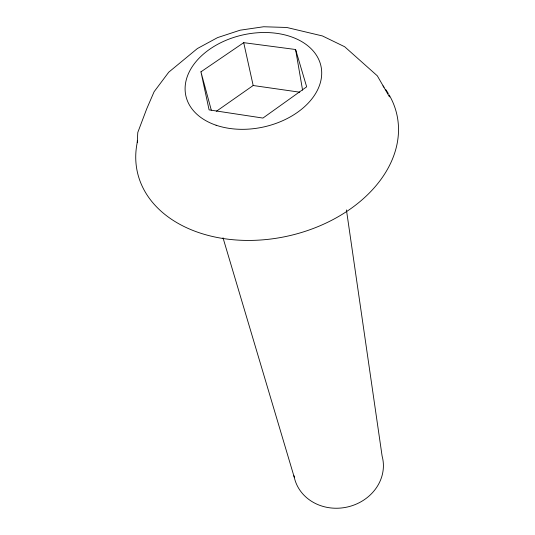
<?xml version="1.0" encoding="UTF-8"?>
<svg xmlns="http://www.w3.org/2000/svg" width="535" height="535" viewBox="0 0 535 535"><rect width="100%" height="100%" fill="white"/><g stroke="black" fill="none" stroke-linecap="round" stroke-linejoin="round"><path stroke-width="0.8" d="M137.241 142.47L137.789 132.453L146.771 108.699L154.113 91.719L168.746 72.185L197.388 48.538L217.598 37.597L240.128 30.194L263.648 26.75L286.793 27.479L322.424 35.945L344.68 46.746L377.309 75.816L389.467 96.882M216.441 111.24L253.175 85.513L299.747 92.194M200.939 71.837L243.706 42.666L295.594 49.508L306.655 86.817L262.932 118.068L209.085 109.882L200.939 71.837L211.285 110.11M223.001 237.774L294.263 477.267M243.706 42.666L253.175 85.513M295.594 49.508L302.589 90.221M346.433 209.921L382.11 456.074A45.201 40.399 -12.4 0 1 347.215 507.046A45.201 40.399 -12.4 0 1 293.956 475.682M389.186 94.976A132.901 95.009 -12.4 0 1 281.009 237.453A132.901 95.009 -12.4 0 1 137.569 140.926M383.007 85.894A132.901 95.009 -12.4 0 1 384.043 87.232M385.541 89.285A132.901 95.009 -12.4 0 1 388.323 93.525M216.087 125.223A69.169 47.18 -12.4 0 0 321.609 75.662A69.169 47.18 -12.4 0 0 222.5 41.87A69.169 47.18 -12.4 0 0 216.087 125.223"/></g></svg>
